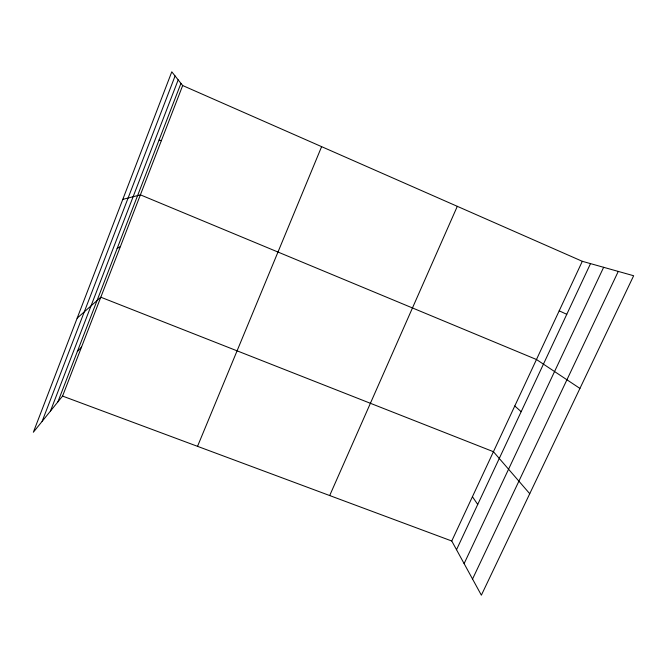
<?xml version="1.0" encoding="UTF-8"?>
<svg xmlns="http://www.w3.org/2000/svg" width="667" height="667" viewBox="0 0 667 667"><rect width="100%" height="100%" fill="white"/><g stroke="black" fill="none" stroke-linecap="round" stroke-linejoin="round"><path stroke-width="1" d="M42.129 421.377L175.079 75.971M50.45 411.072L178.189 79.882M57.912 401.842L180.957 83.375M62.565 396.081L182.675 85.543L171.786 71.819L33.35 432.241L62.565 396.081L451.759 541.004L481.366 595.181L633.65 275.738L582.308 261.306L182.675 85.543M197.532 446.34L321.619 146.648M329.69 495.548L457.304 206.328M451.759 541.004L582.308 261.306M456.52 549.725L590.52 263.615M464.115 563.615L603.643 267.3M472.536 579.031L618.267 271.411M77.305 351.634L81.524 347.065M77.172 318.159L100.809 297.207L493.438 451.709L529.74 493.705M117.15 248.524L120.435 246.473M122.786 199.391L140.404 194.847L536.468 359.505L579.931 388.419M159.079 139.995L161.347 140.695M559.196 310.822L566.775 314.315M514.782 405.978L521.169 411.689M472.428 496.715L477.722 504.46"/></g></svg>
